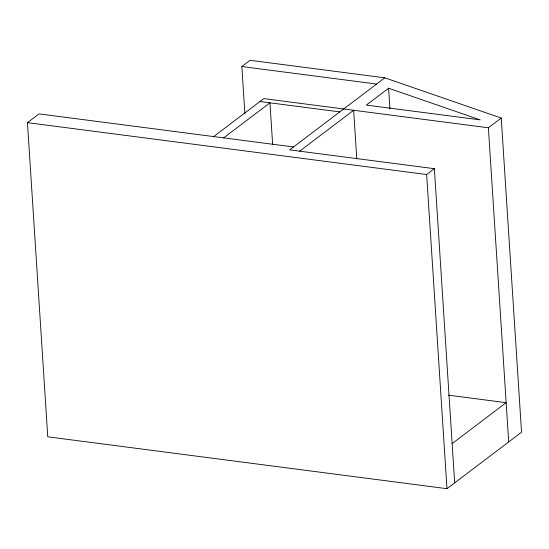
<?xml version="1.0" encoding="UTF-8"?>
<svg xmlns="http://www.w3.org/2000/svg" width="549" height="549" viewBox="0 0 549 549"><rect width="100%" height="100%" fill="white"/><g stroke="black" fill="none" stroke-linecap="round" stroke-linejoin="round"><path stroke-width="0.82" d="M244.895 113.622L241.855 66.546L250.083 60.308L384.815 77.821L501.237 118.049L521.55 432.207L446.968 488.692L47.763 436.812L27.45 122.653L39.02 113.883L293.516 146.96M213.671 136.584L263.822 98.607L488.377 127.787L501.237 118.049M223.656 137.881L269.95 102.821L272.661 144.771M384.815 77.821L289.659 149.884L434.369 168.687L454.682 482.846M299.637 151.181L353.645 110.28L356.788 158.942M388.603 88.231L366.348 105.085L480.19 119.881L388.603 88.231L389.934 108.777M27.45 122.653L426.648 174.534L434.369 168.687M452.143 443.578L506.151 402.678L448.533 395.191M241.855 66.546L376.587 84.052M259.965 101.524L339.804 111.9M488.377 127.787L508.69 441.945M426.648 174.534L446.968 488.692"/></g></svg>
